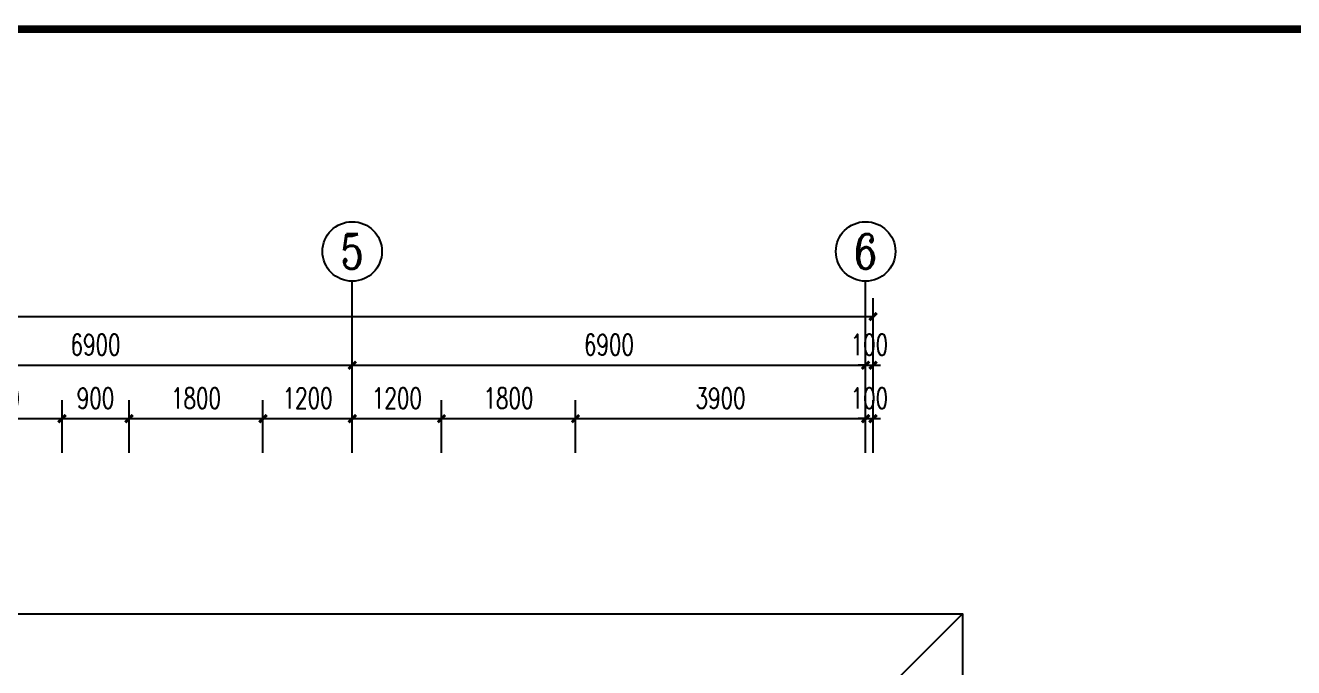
# Model space of a CAD drawing. Extents: x 1252172 to 1336272, y -987752 to -826269.
# Drawn here: x 1302634 to 1319680, y -871803 to -863174 of the extents above; entities that cross this region are included whole.
import ezdxf
from ezdxf.enums import TextEntityAlignment as Align

# ---------------------------------------------------------------- set-up
doc = ezdxf.new("R2010")
doc.units = 0
doc.header["$LTSCALE"] = 1000
doc.header["$PDSIZE"] = 50
for name, color, linetype in [('1-建筑底图', 8, 'Continuous'), ('AXIS_TEXT', 7, 'Continuous'), ('BTTK', 7, 'Continuous'), ('PUB_TITLE', 7, 'Continuous'), ('电-标注', 1, 'Continuous')]:
    doc.layers.add(name, color=color, linetype=linetype)
doc.styles.add('_TCH_AXIS', font='COMPLEX', dxfattribs={"bigfont": 'GBCBIG'})
doc.styles.add('A_DIM_T3', font='SIMPLEX', dxfattribs={"width": 0.7, "bigfont": 'HZ'})
doc.styles.add('COMPLEX', font='COMPLEX')
doc.styles.add('HZ(TK)', font='geniso.shx', dxfattribs={"width": 0.9, "bigfont": 'hztxt.shx'})
doc.dimstyles.new('_TCH_ARCH&&100', dxfattribs={"dimtxt": 280, "dimasz": 100, "dimexe": 250, "dimexo": 300, "dimgap": 135, "dimtad": 1, "dimdec": 0, "dimzin": 0, "dimdsep": 46, "dimtxsty": 'A_DIM_T3', "dimblk": 'ARCHTICK', "dimcen": 0.09, "dimclrt": 7, "dimazin": 2, "dimtfac": 1, "dimtdec": 0, "dimtix": 1, "dimtmove": 2, "dimatfit": 3, "dimfxl": 150, "dimtolj": 1, "dimtzin": 0, "dimarcsym": 0})

# ---------------------------------------------------------------- blocks, each defined once
blk = doc.blocks.new('vhtemplate_2020年新竖式图框_A1')
at = {"layer": 'PUB_TITLE', "const_width": 1}
blk.add_lwpolyline([(25, 10), (831, 10), (831, 584), (25, 584)], close=True, dxfattribs=at)
at = {"layer": 'BTTK', "color": 4, "style": 'HZ(TK)', "width": 0.9}
for tag, p in [('合作单位', (796, 511.5)), ('建设单位', (796, 209.5)), ('工程名称', (796, 176.5)), ('子项名称', (806, 160)), ('图纸名称', (796, 141))]:
    blk.add_attdef(tag, text='', height=3.5, dxfattribs=at).set_placement(p, align=Align.MIDDLE_CENTER)
for tag, p in [('注册证书号', (808.5, 309.01)), ('注册印章号', (808.5, 301.01)), ('设计号', (806, 193)), ('图别', (789.75, 34)), ('图号', (822.25, 34)), ('版本号', (789.75, 26)), ('日期', (822.25, 26))]:
    blk.add_attdef(tag, text='', height=3.5, dxfattribs=at).set_placement(p, align=Align.MIDDLE)
blk = doc.blocks.new('_ArchTick')
at = {"color": 0, "linetype": 'ByBlock', "const_width": 0.4}
blk.add_lwpolyline([(-0.5, -0.5), (0.5, 0.5)], dxfattribs=at)
blk = doc.blocks.new('*D85')
at = {"layer": '1-建筑底图', "color": 0, "lineweight": -2, "transparency": 16777216}
for p, q in [((1107698, -873546), (1107698, -872922)), ((1114598, -873546), (1114598, -872922)), ((1107698, -873172), (1114598, -873172))]:
    blk.add_line(p, q, dxfattribs=at)
at = {"layer": 'Defpoints', "color": 0}
for p in [(1114598, -873172), (1107698, -873846), (1114598, -873846)]:
    blk.add_point(p, dxfattribs=at)
at = {"layer": '1-建筑底图', "color": 0, "lineweight": -2, "transparency": 16777216, "xscale": 100, "yscale": 100, "zscale": 100, "rotation": 180}
blk.add_blockref('_ArchTick', (1107698, -873172), dxfattribs=at)
at = {"layer": '1-建筑底图', "color": 0, "lineweight": -2, "transparency": 16777216, "xscale": 100, "yscale": 100, "zscale": 100}
blk.add_blockref('_ArchTick', (1114598, -873172), dxfattribs=at)
at = {"layer": '1-建筑底图', "color": 7, "transparency": 16777216, "insert": (1111148, -872897), "char_height": 280, "attachment_point": 5, "style": 'A_DIM_T3'}
blk.add_mtext('\\A1;6900', dxfattribs=at)
blk = doc.blocks.new('*D86')
at = {"layer": '1-建筑底图', "color": 0, "lineweight": -2, "transparency": 16777216}
for p, q in [((1114598, -873546), (1114598, -872922)), ((1121498, -873546), (1121498, -872922)), ((1114598, -873172), (1121498, -873172))]:
    blk.add_line(p, q, dxfattribs=at)
at = {"layer": 'Defpoints', "color": 0}
for p in [(1121498, -873172), (1114598, -873846), (1121498, -873846)]:
    blk.add_point(p, dxfattribs=at)
at = {"layer": '1-建筑底图', "color": 0, "lineweight": -2, "transparency": 16777216, "xscale": 100, "yscale": 100, "zscale": 100, "rotation": 180}
blk.add_blockref('_ArchTick', (1114598, -873172), dxfattribs=at)
at = {"layer": '1-建筑底图', "color": 0, "lineweight": -2, "transparency": 16777216, "xscale": 100, "yscale": 100, "zscale": 100}
blk.add_blockref('_ArchTick', (1121498, -873172), dxfattribs=at)
at = {"layer": '1-建筑底图', "color": 7, "transparency": 16777216, "insert": (1118048, -872897), "char_height": 280, "attachment_point": 5, "style": 'A_DIM_T3'}
blk.add_mtext('\\A1;6900', dxfattribs=at)
blk = doc.blocks.new('*D87')
at = {"layer": '1-建筑底图', "color": 0, "lineweight": -2, "transparency": 16777216}
for p, q in [((1121498, -873546), (1121498, -872922)), ((1121598, -873546), (1121598, -872922)), ((1121498, -873172), (1121398, -873172)), ((1121498, -873172), (1121598, -873172)), ((1121598, -873172), (1121698, -873172))]:
    blk.add_line(p, q, dxfattribs=at)
at = {"layer": 'Defpoints', "color": 0}
for p in [(1121598, -873172), (1121498, -873846), (1121598, -873846)]:
    blk.add_point(p, dxfattribs=at)
at = {"layer": '1-建筑底图', "color": 0, "lineweight": -2, "transparency": 16777216, "xscale": 100, "yscale": 100, "zscale": 100}
blk.add_blockref('_ArchTick', (1121498, -873172), dxfattribs=at)
at = {"layer": '1-建筑底图', "color": 0, "lineweight": -2, "transparency": 16777216, "xscale": 100, "yscale": 100, "zscale": 100, "rotation": 180}
blk.add_blockref('_ArchTick', (1121598, -873172), dxfattribs=at)
at = {"layer": '1-建筑底图', "color": 7, "transparency": 16777216, "insert": (1121548, -872897), "char_height": 280, "attachment_point": 5, "style": 'A_DIM_T3'}
blk.add_mtext('\\A1;100', dxfattribs=at)
blk = doc.blocks.new('*D97')
at = {"layer": '1-建筑底图', "color": 0, "lineweight": -2, "transparency": 16777216}
for p, q in [((1084798, -873546), (1084798, -872269)), ((1121598, -873546), (1121598, -872269)), ((1084798, -872519), (1121598, -872519))]:
    blk.add_line(p, q, dxfattribs=at)
at = {"layer": 'Defpoints', "color": 0}
for p in [(1121598, -872519), (1084798, -873846), (1121598, -873846)]:
    blk.add_point(p, dxfattribs=at)
at = {"layer": '1-建筑底图', "color": 0, "lineweight": -2, "transparency": 16777216, "xscale": 100, "yscale": 100, "zscale": 100, "rotation": 180}
blk.add_blockref('_ArchTick', (1084798, -872519), dxfattribs=at)
at = {"layer": '1-建筑底图', "color": 0, "lineweight": -2, "transparency": 16777216, "xscale": 100, "yscale": 100, "zscale": 100}
blk.add_blockref('_ArchTick', (1121598, -872519), dxfattribs=at)
at = {"layer": '1-建筑底图', "color": 7, "transparency": 16777216, "insert": (1103198, -872244), "char_height": 280, "attachment_point": 5, "style": 'A_DIM_T3'}
blk.add_mtext('\\A1;36800', dxfattribs=at)
blk = doc.blocks.new('*D117')
at = {"layer": '1-建筑底图', "color": 0, "lineweight": -2, "transparency": 16777216}
for p, q in [((1108898, -874349), (1108898, -873640)), ((1110698, -874349), (1110698, -873640)), ((1108898, -873890), (1110698, -873890))]:
    blk.add_line(p, q, dxfattribs=at)
at = {"layer": 'Defpoints', "color": 0}
for p in [(1110698, -873890), (1108898, -874649), (1110698, -874649)]:
    blk.add_point(p, dxfattribs=at)
at = {"layer": '1-建筑底图', "color": 0, "lineweight": -2, "transparency": 16777216, "xscale": 100, "yscale": 100, "zscale": 100, "rotation": 180}
blk.add_blockref('_ArchTick', (1108898, -873890), dxfattribs=at)
at = {"layer": '1-建筑底图', "color": 0, "lineweight": -2, "transparency": 16777216, "xscale": 100, "yscale": 100, "zscale": 100}
blk.add_blockref('_ArchTick', (1110698, -873890), dxfattribs=at)
at = {"layer": '1-建筑底图', "color": 7, "transparency": 16777216, "insert": (1109798, -873615), "char_height": 280, "attachment_point": 5, "style": 'A_DIM_T3'}
blk.add_mtext('\\A1;1800', dxfattribs=at)
blk = doc.blocks.new('*D118')
at = {"layer": '1-建筑底图', "color": 0, "lineweight": -2, "transparency": 16777216}
for p, q in [((1110698, -874349), (1110698, -873640)), ((1111598, -874349), (1111598, -873640)), ((1110698, -873890), (1111598, -873890))]:
    blk.add_line(p, q, dxfattribs=at)
at = {"layer": 'Defpoints', "color": 0}
for p in [(1111598, -873890), (1110698, -874649), (1111598, -874649)]:
    blk.add_point(p, dxfattribs=at)
at = {"layer": '1-建筑底图', "color": 0, "lineweight": -2, "transparency": 16777216, "xscale": 100, "yscale": 100, "zscale": 100, "rotation": 180}
blk.add_blockref('_ArchTick', (1110698, -873890), dxfattribs=at)
at = {"layer": '1-建筑底图', "color": 0, "lineweight": -2, "transparency": 16777216, "xscale": 100, "yscale": 100, "zscale": 100}
blk.add_blockref('_ArchTick', (1111598, -873890), dxfattribs=at)
at = {"layer": '1-建筑底图', "color": 7, "transparency": 16777216, "insert": (1111148, -873615), "char_height": 280, "attachment_point": 5, "style": 'A_DIM_T3'}
blk.add_mtext('\\A1;900', dxfattribs=at)
blk = doc.blocks.new('*D119')
at = {"layer": '1-建筑底图', "color": 0, "lineweight": -2, "transparency": 16777216}
for p, q in [((1111598, -874349), (1111598, -873640)), ((1113398, -874349), (1113398, -873640)), ((1111598, -873890), (1113398, -873890))]:
    blk.add_line(p, q, dxfattribs=at)
at = {"layer": 'Defpoints', "color": 0}
for p in [(1113398, -873890), (1111598, -874649), (1113398, -874649)]:
    blk.add_point(p, dxfattribs=at)
at = {"layer": '1-建筑底图', "color": 0, "lineweight": -2, "transparency": 16777216, "xscale": 100, "yscale": 100, "zscale": 100, "rotation": 180}
blk.add_blockref('_ArchTick', (1111598, -873890), dxfattribs=at)
at = {"layer": '1-建筑底图', "color": 0, "lineweight": -2, "transparency": 16777216, "xscale": 100, "yscale": 100, "zscale": 100}
blk.add_blockref('_ArchTick', (1113398, -873890), dxfattribs=at)
at = {"layer": '1-建筑底图', "color": 7, "transparency": 16777216, "insert": (1112498, -873615), "char_height": 280, "attachment_point": 5, "style": 'A_DIM_T3'}
blk.add_mtext('\\A1;1800', dxfattribs=at)
blk = doc.blocks.new('*D120')
at = {"layer": '1-建筑底图', "color": 0, "lineweight": -2, "transparency": 16777216}
for p, q in [((1113398, -874349), (1113398, -873640)), ((1114598, -874349), (1114598, -873640)), ((1113398, -873890), (1114598, -873890))]:
    blk.add_line(p, q, dxfattribs=at)
at = {"layer": 'Defpoints', "color": 0}
for p in [(1114598, -873890), (1113398, -874649), (1114598, -874649)]:
    blk.add_point(p, dxfattribs=at)
at = {"layer": '1-建筑底图', "color": 0, "lineweight": -2, "transparency": 16777216, "xscale": 100, "yscale": 100, "zscale": 100, "rotation": 180}
blk.add_blockref('_ArchTick', (1113398, -873890), dxfattribs=at)
at = {"layer": '1-建筑底图', "color": 0, "lineweight": -2, "transparency": 16777216, "xscale": 100, "yscale": 100, "zscale": 100}
blk.add_blockref('_ArchTick', (1114598, -873890), dxfattribs=at)
at = {"layer": '1-建筑底图', "color": 7, "transparency": 16777216, "insert": (1113998, -873615), "char_height": 280, "attachment_point": 5, "style": 'A_DIM_T3'}
blk.add_mtext('\\A1;1200', dxfattribs=at)
blk = doc.blocks.new('*D121')
at = {"layer": '1-建筑底图', "color": 0, "lineweight": -2, "transparency": 16777216}
for p, q in [((1114598, -874349), (1114598, -873640)), ((1115798, -874349), (1115798, -873640)), ((1114598, -873890), (1115798, -873890))]:
    blk.add_line(p, q, dxfattribs=at)
at = {"layer": 'Defpoints', "color": 0}
for p in [(1115798, -873890), (1114598, -874649), (1115798, -874649)]:
    blk.add_point(p, dxfattribs=at)
at = {"layer": '1-建筑底图', "color": 0, "lineweight": -2, "transparency": 16777216, "xscale": 100, "yscale": 100, "zscale": 100, "rotation": 180}
blk.add_blockref('_ArchTick', (1114598, -873890), dxfattribs=at)
at = {"layer": '1-建筑底图', "color": 0, "lineweight": -2, "transparency": 16777216, "xscale": 100, "yscale": 100, "zscale": 100}
blk.add_blockref('_ArchTick', (1115798, -873890), dxfattribs=at)
at = {"layer": '1-建筑底图', "color": 7, "transparency": 16777216, "insert": (1115198, -873615), "char_height": 280, "attachment_point": 5, "style": 'A_DIM_T3'}
blk.add_mtext('\\A1;1200', dxfattribs=at)
blk = doc.blocks.new('*D122')
at = {"layer": '1-建筑底图', "color": 0, "lineweight": -2, "transparency": 16777216}
for p, q in [((1115798, -874349), (1115798, -873640)), ((1117598, -874349), (1117598, -873640)), ((1115798, -873890), (1117598, -873890))]:
    blk.add_line(p, q, dxfattribs=at)
at = {"layer": 'Defpoints', "color": 0}
for p in [(1117598, -873890), (1115798, -874649), (1117598, -874649)]:
    blk.add_point(p, dxfattribs=at)
at = {"layer": '1-建筑底图', "color": 0, "lineweight": -2, "transparency": 16777216, "xscale": 100, "yscale": 100, "zscale": 100, "rotation": 180}
blk.add_blockref('_ArchTick', (1115798, -873890), dxfattribs=at)
at = {"layer": '1-建筑底图', "color": 0, "lineweight": -2, "transparency": 16777216, "xscale": 100, "yscale": 100, "zscale": 100}
blk.add_blockref('_ArchTick', (1117598, -873890), dxfattribs=at)
at = {"layer": '1-建筑底图', "color": 7, "transparency": 16777216, "insert": (1116698, -873615), "char_height": 280, "attachment_point": 5, "style": 'A_DIM_T3'}
blk.add_mtext('\\A1;1800', dxfattribs=at)
blk = doc.blocks.new('*D123')
at = {"layer": '1-建筑底图', "color": 0, "lineweight": -2, "transparency": 16777216}
for p, q in [((1117598, -874349), (1117598, -873640)), ((1121498, -874349), (1121498, -873640)), ((1117598, -873890), (1121498, -873890))]:
    blk.add_line(p, q, dxfattribs=at)
at = {"layer": 'Defpoints', "color": 0}
for p in [(1121498, -873890), (1117598, -874649), (1121498, -874649)]:
    blk.add_point(p, dxfattribs=at)
at = {"layer": '1-建筑底图', "color": 0, "lineweight": -2, "transparency": 16777216, "xscale": 100, "yscale": 100, "zscale": 100, "rotation": 180}
blk.add_blockref('_ArchTick', (1117598, -873890), dxfattribs=at)
at = {"layer": '1-建筑底图', "color": 0, "lineweight": -2, "transparency": 16777216, "xscale": 100, "yscale": 100, "zscale": 100}
blk.add_blockref('_ArchTick', (1121498, -873890), dxfattribs=at)
at = {"layer": '1-建筑底图', "color": 7, "transparency": 16777216, "insert": (1119548, -873615), "char_height": 280, "attachment_point": 5, "style": 'A_DIM_T3'}
blk.add_mtext('\\A1;3900', dxfattribs=at)
blk = doc.blocks.new('*D124')
at = {"layer": '1-建筑底图', "color": 0, "lineweight": -2, "transparency": 16777216}
for p, q in [((1121498, -874349), (1121498, -873640)), ((1121598, -874349), (1121598, -873640)), ((1121498, -873890), (1121398, -873890)), ((1121498, -873890), (1121598, -873890)), ((1121598, -873890), (1121698, -873890))]:
    blk.add_line(p, q, dxfattribs=at)
at = {"layer": 'Defpoints', "color": 0}
for p in [(1121598, -873890), (1121498, -874649), (1121598, -874649)]:
    blk.add_point(p, dxfattribs=at)
at = {"layer": '1-建筑底图', "color": 0, "lineweight": -2, "transparency": 16777216, "xscale": 100, "yscale": 100, "zscale": 100}
blk.add_blockref('_ArchTick', (1121498, -873890), dxfattribs=at)
at = {"layer": '1-建筑底图', "color": 0, "lineweight": -2, "transparency": 16777216, "xscale": 100, "yscale": 100, "zscale": 100, "rotation": 180}
blk.add_blockref('_ArchTick', (1121598, -873890), dxfattribs=at)
at = {"layer": '1-建筑底图', "color": 7, "transparency": 16777216, "insert": (1121548, -873615), "char_height": 280, "attachment_point": 5, "style": 'A_DIM_T3'}
blk.add_mtext('\\A1;100', dxfattribs=at)
blk = doc.blocks.new('_AXISO')
blk.add_circle((0, 0), 0.5)
at = {"layer": 'AXIS_TEXT', "style": 'COMPLEX', "width": 1.041667}
blk.add_attdef('A', text='', height=0.56, dxfattribs=at).set_placement((-0.25, -0.28), (0.25, -0.28), align=Align.FIT)
blk = doc.blocks.new('1-建筑底图')
at = {"layer": '1-建筑底图'}
for p, q in [((27200, 38368.7), (27200, 40170.7)), ((34100, 38368.7), (34100, 40170.7)), ((34300, 34600), (35400, 35700))]:
    blk.add_line(p, q, dxfattribs=at)
blk.add_lwpolyline([(17113, 35700), (35400, 35700), (35400, 29850)], dxfattribs=at)
ref = blk.add_blockref('_AXISO', (27200, 40570.7), dxfattribs=dict(at, xscale=800, yscale=800, zscale=800))
ref.add_attrib('A', '5', dxfattribs={"layer": 'AXIS_TEXT', "height": 465.9, "style": '_TCH_AXIS'}).set_placement((27044.7, 40337.7), (27355.3, 40337.7), align=Align.FIT)
ref = blk.add_blockref('_AXISO', (34100, 40570.7), dxfattribs=dict(at, xscale=800, yscale=800, zscale=800))
ref.add_attrib('A', '6', dxfattribs={"layer": 'AXIS_TEXT', "height": 465.9, "style": '_TCH_AXIS'}).set_placement((33944.7, 40337.7), (34255.3, 40337.7), align=Align.FIT)
for p1, p2, distance, picture, middle in [((-2600, 38368.7), (34200, 38368.7), 1326.5, '*D97', (15800, 39970.2)), ((20300, 38368.7), (27200, 38368.7), 673.6, '*D85', (23750, 39317.2)), ((27200, 38368.7), (34100, 38368.7), 673.6, '*D86', (30650, 39317.2)), ((34100, 38368.7), (34200, 38368.7), 673.6, '*D87', (34150, 39317.2)), ((21500, 37565.3), (23300, 37565.3), 759, '*D117', (22400, 38599.3)), ((23300, 37565.3), (24200, 37565.3), 759, '*D118', (23750, 38599.3)), ((24200, 37565.3), (26000, 37565.3), 759, '*D119', (25100, 38599.3)), ((26000, 37565.3), (27200, 37565.3), 759, '*D120', (26600, 38599.3)), ((27200, 37565.3), (28400, 37565.3), 759, '*D121', (27800, 38599.3)), ((28400, 37565.3), (30200, 37565.3), 759, '*D122', (29300, 38599.3)), ((30200, 37565.3), (34100, 37565.3), 759, '*D123', (32150, 38599.3)), ((34100, 37565.3), (34200, 37565.3), 759, '*D124', (34150, 38599.3))]:
    dim = blk.add_aligned_dim(p1=p1, p2=p2, distance=distance, dimstyle='_TCH_ARCH&&100', dxfattribs=at)
    dim.commit()
    dim.dimension.update_dxf_attribs({"geometry": picture, "text_midpoint": middle, "insert": (-1087397.5, 912214.2)})

msp = doc.modelspace()

# ---------------------------------------------------------------- block references
at = {"layer": '1-建筑底图'}
msp.add_blockref('1-建筑底图', (1279827, -906782), dxfattribs=at)
at = {"layer": '电-标注', "xscale": 100, "yscale": 100, "zscale": 100}
msp.add_blockref('vhtemplate_2020年新竖式图框_A1', (1252172, -921624), dxfattribs=at)

doc.saveas('drawing.dxf')
